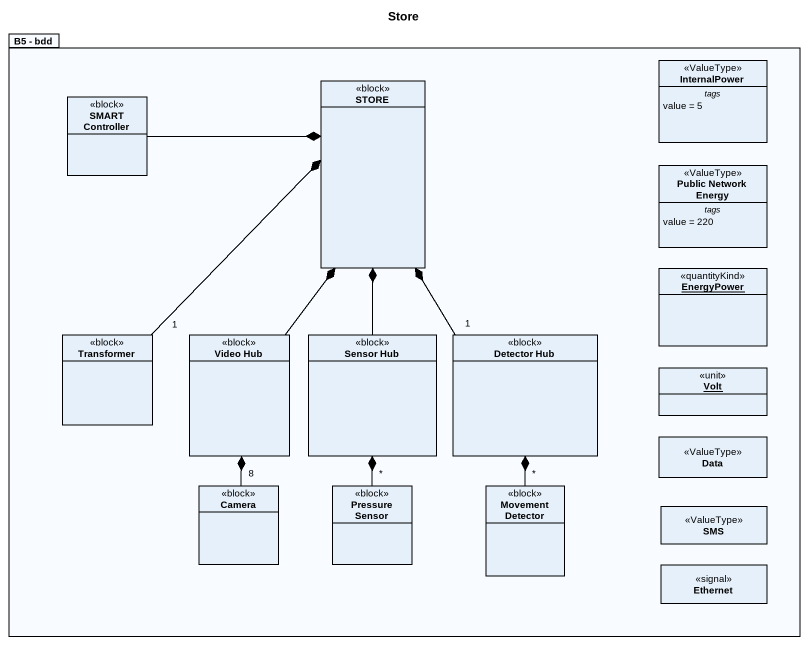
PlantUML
@startuml
title Store
hide circle
hide empty members
package "B5 - bdd" as B5_bdd {
  class STORE <<block>>
  class InternalPower <<ValueType>> {
    -- tags --
    value = 5
  }
  class "SMART Controller" as SMART_Controller <<block>>
  class "Public Network Energy" as Public_Network_Energy <<ValueType>> {
    -- tags --
    value = 220
  }
  object EnergyPower <<quantityKind>>
  class Transformer <<block>>
  class "Video Hub" as Video_Hub <<block>>
  class "Sensor Hub" as Sensor_Hub <<block>>
  class "Detector Hub" as Detector_Hub <<block>>
  object Volt <<unit>>
  class Data <<ValueType>>
  class Camera <<block>>
  class "Pressure Sensor" as Pressure_Sensor <<block>>
  class "Movement Detector" as Movement_Detector <<block>>
  class SMS <<ValueType>>
  class Ethernet <<signal>>
}
SMART_Controller -right-* STORE
Transformer "1" -up-* STORE
Video_Hub -up-* STORE
Sensor_Hub -up-* STORE
Detector_Hub "1" -up-* STORE
Camera "8" -up-* Video_Hub
Pressure_Sensor "*" -up-* Sensor_Hub
Movement_Detector "*" -up-* Detector_Hub
@enduml
